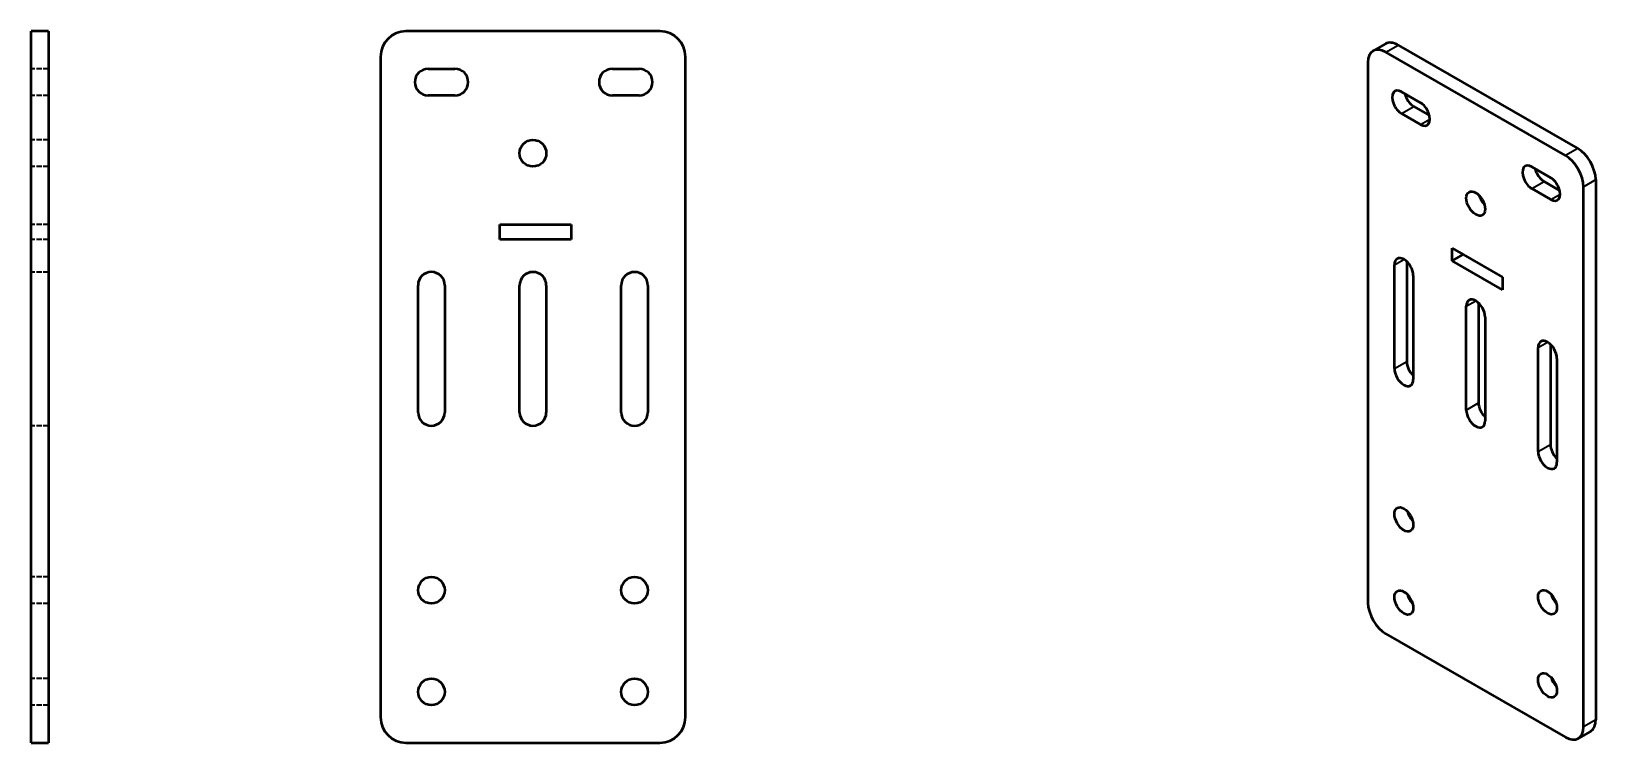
# Model space of a CAD drawing. Header units: millimetres. Extents: x 81 to 389, y 108 to 248.
import ezdxf

# ---------------------------------------------------------------- set-up
doc = ezdxf.new("R2010")
doc.units = ezdxf.units.MM
doc.linetypes.add('DASHED', pattern=[0.2067, 0.1654, -0.0413])
for name, color, linetype, lineweight in [('Hidden (ANSI)', 7, 'DASHED', 35), ('Visible (ANSI)', 7, 'Continuous', 50), ('Visible Narrow (ANSI)', 7, 'Continuous', 35)]:
    doc.layers.add(name, color=color, linetype=linetype, lineweight=lineweight)

msp = doc.modelspace()

# ---------------------------------------------------------------- linework, layer by layer
at = {"layer": 'Hidden (ANSI)', "ltscale": 6.506915}
for p, q in [((84.21, 241.09), (80.79, 241.09)), ((84.21, 235.84), (80.79, 235.84)), ((84.21, 227.09), (80.79, 227.09)), ((84.21, 221.84), (80.79, 221.84)), ((84.21, 210.47), (80.79, 210.47)), ((84.21, 207.47), (80.79, 207.47)), ((84.21, 201.09), (80.79, 201.09)), ((84.21, 170.84), (80.79, 170.84)), ((84.21, 141.09), (80.79, 141.09)), ((84.21, 135.84), (80.79, 135.84)), ((84.21, 121.09), (80.79, 121.09)), ((84.21, 115.84), (80.79, 115.84))]:
    msp.add_line(p, q, dxfattribs=at)
at = {"layer": 'Visible (ANSI)'}
for p, q in [((80.79, 243.47), (80.79, 248.47)), ((84.21, 248.47), (80.79, 248.47)), ((84.21, 248.47), (84.21, 243.47)), ((204.56, 248.47), (154.56, 248.47)), ((80.79, 113.47), (80.79, 243.47)), ((84.21, 243.47), (84.21, 113.47)), ((149.56, 243.47), (149.56, 113.47)), ((209.56, 113.47), (209.56, 243.47)), ((347.4, 246), (344.99, 244.61)), ((382.84, 224), (347.48, 244.36)), ((349.9, 245.75), (385.25, 225.39)), ((158.94, 241.09), (164.19, 241.09)), ((195.19, 241.09), (200.44, 241.09)), ((343.95, 242.31), (343.95, 136.03)), ((164.19, 235.84), (158.94, 235.84)), ((200.44, 235.84), (195.19, 235.84)), ((350.58, 236.55), (354.29, 234.41)), ((354.29, 230.12), (350.58, 232.26)), ((352.99, 233.65), (356.06, 231.88)), ((376.21, 221.79), (379.92, 219.65)), ((378.62, 218.89), (381.69, 217.12)), ((388.79, 219.27), (388.79, 112.99)), ((379.92, 215.36), (376.21, 217.5)), ((386.37, 111.6), (386.37, 217.88)), ((173.06, 210.47), (187.06, 210.47)), ((173.06, 207.47), (173.06, 210.47)), ((187.06, 210.47), (187.06, 207.47)), ((187.06, 207.47), (173.06, 207.47)), ((360.56, 205.76), (370.46, 200.06)), ((360.56, 203.31), (360.56, 205.76)), ((360.56, 203.31), (362.69, 204.54)), ((370.46, 197.61), (360.56, 203.31)), ((349.16, 182.08), (349.16, 202.52)), ((351.58, 203.17), (351.58, 183.47)), ((352.87, 200.38), (352.87, 179.94)), ((156.94, 173.47), (156.94, 198.47)), ((162.19, 198.47), (162.19, 173.47)), ((176.94, 173.47), (176.94, 198.47)), ((182.19, 198.47), (182.19, 173.47)), ((196.94, 173.47), (196.94, 198.47)), ((202.19, 198.47), (202.19, 173.47)), ((370.46, 200.06), (370.46, 197.61)), ((363.3, 173.93), (363.3, 194.37)), ((365.72, 195.03), (365.72, 175.33)), ((367.02, 192.24), (367.02, 171.8)), ((377.45, 165.79), (377.45, 186.23)), ((379.86, 186.88), (379.86, 167.18)), ((381.16, 184.09), (381.16, 163.65)), ((347.48, 129.91), (382.84, 109.55)), ((80.79, 108.47), (80.79, 113.47)), ((84.21, 113.47), (84.21, 108.47)), ((80.79, 108.47), (84.21, 108.47)), ((154.56, 108.47), (204.56, 108.47)), ((387.75, 110.69), (385.33, 109.3))]:
    msp.add_line(p, q, dxfattribs=at)
for centre, radius in [((179.56, 224.47), 2.63), ((159.56, 138.47), 2.62), ((199.56, 138.47), 2.62), ((159.56, 118.47), 2.62), ((199.56, 118.47), 2.62)]:
    msp.add_circle(centre, radius, dxfattribs=at)
for centre, radius, start, end in [((154.56, 243.47), 5, 90, 180), ((204.56, 243.47), 5, 0, 90), ((158.94, 238.47), 2.63, 90, 270), ((164.19, 238.47), 2.63, 270, 90), ((195.19, 238.47), 2.63, 90, 270), ((200.44, 238.47), 2.63, 270, 90), ((159.56, 198.47), 2.63, 0, 180), ((179.56, 198.47), 2.62, 0, 180), ((199.56, 198.47), 2.62, 0, 180), ((159.56, 173.47), 2.62, 180, 0), ((179.56, 173.47), 2.62, 180, 0), ((199.56, 173.47), 2.63, 180, 0), ((154.56, 113.47), 5, 180, 270), ((204.56, 113.47), 5, 270, 0)]:
    msp.add_arc(centre, radius, start, end, dxfattribs=at)
for centre, major_axis, start_param, end_param in [((347.48, 240.27), (-2.5, 4.33), 5.499721, 7.070517), ((349.9, 241.67), (-2.5, 4.33), 5.499721, 6.283185), ((350.58, 234.4), (-1.31, 2.27), 5.499721, 8.641314), ((352.99, 235.8), (1.31, -2.27), 4.229871, 5.499721), ((354.29, 232.27), (1.31, -2.27), 5.499721, 8.641314), ((385.25, 221.31), (-2.5, 4.33), 3.928925, 5.499721), ((376.21, 219.64), (-1.31, 2.27), 5.499721, 8.641314), ((382.84, 219.91), (2.5, -4.33), 0.787332, 2.358128), ((378.62, 221.04), (1.31, -2.27), 4.229871, 5.499721), ((379.92, 217.51), (1.31, -2.27), 5.499721, 8.641314), ((367.57, 215.95), (1.31, -2.27), 4.305833, 5.118945), ((351.02, 201.45), (-1.31, 2.27), 3.928925, 7.070517), ((365.16, 193.3), (-1.31, 2.27), 3.928925, 7.070517), ((379.3, 185.16), (-1.31, 2.27), 3.928925, 7.070517), ((351.02, 181.01), (1.31, -2.27), 3.928925, 7.070517), ((353.43, 182.4), (1.31, -2.27), 3.928925, 5.19351), ((365.16, 172.87), (1.31, -2.27), 3.928925, 7.070517), ((367.57, 174.26), (1.31, -2.27), 3.928925, 5.19351), ((381.72, 166.11), (1.31, -2.27), 3.928925, 5.19351), ((379.3, 164.72), (1.31, -2.27), 3.928925, 7.070517), ((353.43, 153.79), (1.31, -2.27), 4.305833, 5.118945), ((347.48, 133.99), (-2.5, 4.33), 0.787332, 2.358128), ((353.43, 137.44), (1.31, -2.27), 4.305833, 5.118945), ((381.72, 137.5), (1.31, -2.27), 4.305833, 5.118945), ((381.72, 121.15), (1.31, -2.27), 4.305833, 5.118945), ((382.84, 113.63), (2.5, -4.33), 5.499721, 7.070517), ((385.25, 115.02), (2.5, -4.33), 0, 0.787332)]:
    msp.add_ellipse(centre, major_axis=major_axis, ratio=0.578093, start_param=start_param, end_param=end_param, dxfattribs=at)
for centre in [(365.16, 214.56), (351.02, 152.4), (351.02, 136.04), (379.3, 136.11), (379.3, 119.76)]:
    msp.add_ellipse(centre, major_axis=(-1.31, 2.27), ratio=0.578093, dxfattribs=at)
at = {"layer": 'Visible Narrow (ANSI)'}
for p, q in [((347.48, 244.36), (349.9, 245.75)), ((350.58, 232.26), (352.99, 233.65)), ((354.29, 230.12), (356.14, 231.19)), ((385.25, 225.39), (382.84, 224)), ((376.21, 217.5), (378.62, 218.89)), ((386.37, 217.88), (388.79, 219.27)), ((379.92, 215.36), (381.78, 216.43)), ((349.16, 202.52), (351.02, 203.59)), ((363.3, 194.37), (365.17, 195.45)), ((377.45, 186.23), (379.31, 187.3)), ((349.16, 182.08), (351.58, 183.47)), ((363.3, 173.93), (365.72, 175.33)), ((377.45, 165.79), (379.86, 167.18)), ((388.79, 112.99), (386.37, 111.6))]:
    msp.add_line(p, q, dxfattribs=at)

doc.saveas('drawing.dxf')
